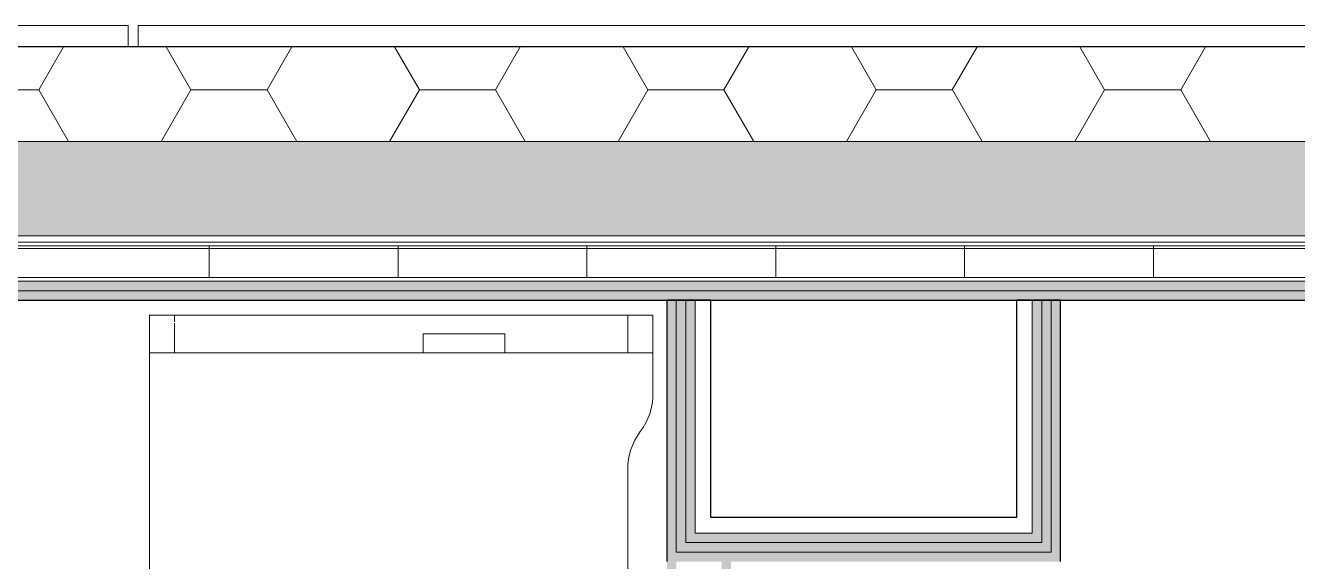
# Model space of a CAD drawing. Header units: millimetres. Extents: x 155920 to 295199, y -4084 to 97293.
# Drawn here: x 188380 to 190401, y 33830 to 34681 of the extents above; entities that cross this region are included whole.
import ezdxf

# ---------------------------------------------------------------- set-up
doc = ezdxf.new("R2010")
doc.units = ezdxf.units.MM
doc.header["$MEASUREMENT"] = 0
for name, color, linetype, lineweight in [('A-GLAZ-CURT', 7, 'CONTINUOUS', 9), ('A-WALL', 7, 'CONTINUOUS', 9), ('A-WALL-PATT', 7, 'CONTINUOUS', 25), ('I-FURN', 8, 'CONTINUOUS', 9), ('I-WALL', 7, 'CONTINUOUS', 9)]:
    doc.layers.add(name, color=color, linetype=linetype, lineweight=lineweight)

msp = doc.modelspace()

# ---------------------------------------------------------------- hatches: boundary and pattern name
at = {"layer": 'A-WALL-PATT', "lineweight": 9}
h = msp.add_hatch(color=256, dxfattribs=at)
h.paths.add_polyline_path([(230738.8, 34347.3), (230990.8, 34347.3), (230990.8, 34497.3), (229692.8, 34497.3), (229692.8, 34347.3), (230298.1, 34347.3)], flags=0)
h.paths.add_polyline_path([(220908.8, 34347.3), (220908.8, 34497.3), (202317.8, 34497.3), (202317.8, 34347.3), (220879.3, 34347.3)], flags=0)
h.paths.add_polyline_path([(199908.8, 34347.3), (199908.8, 34497.3), (197442.8, 34497.3), (197442.8, 34347.3), (199799.2, 34347.3)], flags=0)
h.paths.add_polyline_path([(194658.8, 34347.3), (194658.8, 34497.3), (192497.8, 34497.3), (192512, 34491.5), (192517.8, 34477.3), (192517.8, 34367.3), (192512, 34353.2), (192497.8, 34347.3), (194417.1, 34347.3)], flags=0)
h.paths.add_polyline_path([(192423.7, 34347.3), (192435, 34348.5), (192423.7, 34353.2), (192417.8, 34367.3), (192417.8, 34347.3)], flags=0)
h.paths.add_polyline_path([(190803, 34347.3), (190808.8, 34347.3), (190808.8, 34367.3), (190803, 34353.2), (190788.8, 34347.3), (190798.8, 34347.3)], flags=0)
h.paths.add_polyline_path([(190718.8, 34347.3), (190728.8, 34347.3), (190714.7, 34353.2), (190708.8, 34367.3), (190708.8, 34477.3), (190714.7, 34491.5), (190728.8, 34497.3), (187318, 34497.3), (187318, 34347.3), (190714.7, 34347.3)], flags=0)
h.paths.add_polyline_path([(183652.8, 34347.3), (185283.8, 34347.3), (185283.8, 34497.3), (159942.8, 34497.3), (159942.8, 34347.3), (183432.8, 34347.3)], flags=0)
h.paths.add_polyline_path([(157908.7, 34347.3), (157908.7, 34497.3), (156603.8, 34497.3), (156603.8, 34347.3), (157340, 34347.3)], flags=0)
h.paths.add_polyline_path([(192442.8, 34357.3), (192497.8, 34357.3), (192504.9, 34360.3), (192507.8, 34367.3), (192507.8, 34477.3), (192504.9, 34484.4), (192497.8, 34487.3), (192442.8, 34487.3), (192442.8, 34437.3), (192427.8, 34437.3), (192427.8, 34367.3), (192430.8, 34360.3), (192437.8, 34357.3)], flags=0)
h.paths.add_polyline_path([(190728.8, 34357.3), (190788.8, 34357.3), (190795.9, 34360.3), (190798.8, 34367.3), (190798.8, 34437.3), (190783.8, 34437.3), (190783.8, 34487.3), (190728.8, 34487.3), (190721.8, 34484.4), (190718.8, 34477.3), (190718.8, 34367.3), (190721.8, 34360.3)], flags=0)
h = msp.add_hatch(color=256, dxfattribs=at)
h.paths.add_polyline_path([(189398.8, 34245.3), (189398.8, 34260.3), (187333, 34260.3), (187333, 34296.3), (187318, 34296.3), (187318, 34245.3), (189333.9, 34245.3)], flags=0)
h.paths.add_polyline_path([(184848.8, 34245.3), (185283.8, 34245.3), (185283.8, 34296.3), (185268.8, 34296.3), (185268.8, 34260.3), (183432.8, 34260.3), (183432.8, 34245.3), (184250.8, 34245.3)], flags=0)
at = {"layer": 'A-WALL-PATT', "lineweight": 5}
h = msp.add_hatch(color=256, dxfattribs=at)
h.paths.add_polyline_path([(189398.8, 34260.3), (189398.8, 34275.3), (187348, 34275.3), (187348, 34296.3), (187333, 34296.3), (187333, 34260.3), (189333.9, 34260.3)], flags=0)
h.paths.add_polyline_path([(185268.8, 34260.3), (185268.8, 34296.3), (185253.8, 34296.3), (185253.8, 34275.3), (183432.8, 34275.3), (183432.8, 34260.3), (184848.8, 34260.3)], flags=0)
at = {"layer": 'A-WALL-PATT', "lineweight": 9}
h = msp.add_hatch(color=256, dxfattribs=at)
h.paths.add_polyline_path([(194118.1, 34245.3), (194658.8, 34245.3), (194658.8, 34296.3), (194643.8, 34296.3), (194643.8, 34260.3), (192432.8, 34260.3), (192432.8, 34296.3), (192417.8, 34296.3), (192417.8, 34245.3), (193819.1, 34245.3)], flags=0)
h.paths.add_polyline_path([(190808.8, 34245.3), (190808.8, 34296.3), (190793.8, 34296.3), (190793.8, 34260.3), (189398.8, 34260.3), (189398.8, 34245.3), (190231, 34245.3)], flags=0)
h.paths.add_polyline_path([(197480.3, 34245.3), (197480.3, 34260.3), (197457.8, 34260.3), (197457.8, 34296.3), (197442.8, 34296.3), (197442.8, 34245.3)], flags=0)
at = {"layer": 'A-WALL-PATT', "lineweight": 5}
h = msp.add_hatch(color=256, dxfattribs=at)
h.paths.add_polyline_path([(194417.1, 34260.3), (194643.8, 34260.3), (194643.8, 34296.3), (194628.8, 34296.3), (194628.8, 34275.3), (192447.8, 34275.3), (192447.8, 34296.3), (192432.8, 34296.3), (192432.8, 34260.3), (194118.1, 34260.3)], flags=0)
h.paths.add_polyline_path([(197480.3, 34260.3), (197480.3, 34275.3), (197472.8, 34275.3), (197472.8, 34296.3), (197457.8, 34296.3), (197457.8, 34260.3)], flags=0)
h.paths.add_polyline_path([(189398.8, 34260.3), (190793.8, 34260.3), (190793.8, 34296.3), (190778.8, 34296.3), (190778.8, 34275.3), (189398.8, 34275.3)], flags=0)
for points in [[(189398.8, 33845.3), (189413.8, 33845.3), (189413.8, 34245.3), (189398.8, 34245.3), (189398.8, 33886.7)], [(189413.8, 33860.3), (189428.8, 33860.3), (189428.8, 34245.3), (189413.8, 34245.3), (189413.8, 33886.7)], [(189428.8, 33875.3), (189443.8, 33875.3), (189443.8, 34245.3), (189428.8, 34245.3), (189428.8, 33886.7)], [(189994.4, 33860.3), (189994.4, 34245.3), (189979.4, 34245.3), (189979.4, 33860.3)], [(190009.4, 33845.3), (190009.4, 34245.3), (189994.4, 34245.3), (189994.4, 33845.3)], [(190024.4, 33830.3), (190024.4, 34245.3), (190009.4, 34245.3), (190009.4, 33830.3)], [(189954.4, 33860.3), (189979.4, 33860.3), (189979.4, 33875.3), (189428.8, 33875.3), (189428.8, 33860.3), (189632.9, 33860.3)], [(189413.8, 33845.3), (189994.4, 33845.3), (189994.4, 33860.3), (189413.8, 33860.3)], [(189632.9, 33830.3), (190009.4, 33830.3), (190009.4, 33845.3), (189398.8, 33845.3), (189398.8, 33830.3)]]:
    msp.add_hatch(color=256, dxfattribs=at).paths.add_polyline_path(points, flags=0)
h = msp.add_hatch(color=256, dxfattribs=at)
h.paths.add_polyline_path([(189413.8, 28508.3), (189413.8, 28794.3), (189449.8, 28794.3), (189449.8, 28809.3), (189398.8, 28809.3), (189398.8, 28508.3)], flags=0)
h.paths.add_polyline_path([(189449.8, 29819.3), (189449.8, 29834.3), (189413.8, 29834.3), (189413.8, 33830.3), (189398.8, 33830.3), (189398.8, 29819.3)], flags=0)
at = {"layer": 'A-WALL-PATT', "lineweight": 9}
h = msp.add_hatch(color=256, dxfattribs=at)
h.paths.add_polyline_path([(189485.8, 28508.3), (189500.8, 28508.3), (189500.8, 28809.3), (189449.8, 28809.3), (189449.8, 28794.3), (189485.8, 28794.3), (189485.8, 28598.8)], flags=0)
h.paths.add_polyline_path([(189449.8, 29819.3), (189500.8, 29819.3), (189500.8, 33830.3), (189485.8, 33830.3), (189485.8, 29834.3), (189449.8, 29834.3)], flags=0)

# ---------------------------------------------------------------- linework, layer by layer
at = {"layer": 'A-GLAZ-CURT', "lineweight": 20}
for p, q in [((188542.8, 34681.3), (187433.8, 34681.3)), ((188542.8, 34647.3), (188542.8, 34681.3)), ((190542.8, 34681.3), (188558.8, 34681.3)), ((188558.8, 34681.3), (188558.8, 34647.3)), ((187433.8, 34647.3), (188542.8, 34647.3)), ((188558.8, 34647.3), (190542.8, 34647.3))]:
    msp.add_line(p, q, dxfattribs=at)
at = {"layer": 'A-WALL', "lineweight": 30}
msp.add_line((190558.8, 34647.3), (187318, 34647.3), dxfattribs=at)
at = {"layer": 'A-WALL'}
for p, q in [((187318, 34497.3), (190728.8, 34497.3)), ((187318, 34347.3), (189398.8, 34347.3)), ((189398.8, 34347.3), (187318, 34347.3)), ((189398.8, 34347.3), (190728.8, 34347.3)), ((190728.8, 34347.3), (189398.8, 34347.3)), ((187318, 34337.3), (189398.8, 34337.3)), ((187318, 34331.3), (189398.8, 34331.3)), ((189398.8, 34337.3), (190808.8, 34337.3)), ((189398.8, 34331.3), (190808.8, 34331.3)), ((187348, 34281.3), (189398.8, 34281.3)), ((189398.8, 34281.3), (190778.8, 34281.3)), ((187333, 34260.3), (189398.8, 34260.3)), ((187348, 34275.3), (189398.8, 34275.3)), ((189398.8, 34275.3), (190778.8, 34275.3)), ((189398.8, 34260.3), (190793.8, 34260.3)), ((189413.8, 34245.3), (189413.8, 33900.3)), ((189428.8, 34245.3), (189428.8, 33900.3)), ((189443.8, 34245.3), (189443.8, 33900.3)), ((189979.4, 33875.3), (189979.4, 34245.3)), ((189994.4, 33860.3), (189994.4, 34245.3)), ((190009.4, 33845.3), (190009.4, 34245.3)), ((189413.8, 33860.3), (189413.8, 33900.3)), ((189428.8, 33875.3), (189428.8, 33900.3)), ((189443.8, 33875.3), (189443.8, 33900.3)), ((189428.8, 33860.3), (189428.8, 33875.3)), ((189443.8, 33875.3), (189954.4, 33875.3)), ((189979.4, 33875.3), (189954.4, 33875.3)), ((189413.8, 33845.3), (189413.8, 33860.3)), ((189428.8, 33860.3), (189954.4, 33860.3)), ((189979.4, 33860.3), (189954.4, 33860.3)), ((189994.4, 33860.3), (189979.4, 33860.3)), ((189413.8, 33845.3), (189954.4, 33845.3)), ((189994.4, 33845.3), (189954.4, 33845.3)), ((190009.4, 33845.3), (189994.4, 33845.3))]:
    msp.add_line(p, q, dxfattribs=at)
at = {"layer": 'A-WALL-PATT', "linetype": 'Continuous', "lineweight": 9}
for p, q in [((188400.7, 34579.2), (188440.1, 34647.3)), ((188642.7, 34579.2), (188603.4, 34647.3)), ((188763.6, 34579.2), (188803, 34647.3)), ((189005.6, 34579.2), (188966.3, 34647.3)), ((189126.5, 34579.2), (189165.9, 34647.3)), ((189368.5, 34579.2), (189329.2, 34647.3)), ((189489.4, 34579.2), (189528.8, 34647.3)), ((189731.4, 34579.2), (189692.1, 34647.3)), ((189852.3, 34579.2), (189891.7, 34647.3)), ((190094.3, 34579.2), (190055, 34647.3)), ((190215.2, 34579.2), (190254.6, 34647.3)), ((188279.7, 34579.3), (188400.7, 34579.3)), ((188448.1, 34497.3), (188400.8, 34579.2)), ((188595.4, 34497.3), (188642.6, 34579.2)), ((188642.6, 34579.3), (188763.6, 34579.3)), ((188642.6, 34579.2), (188642.6, 34579.2)), ((188642.6, 34579.2), (188642.6, 34579.2)), ((188811, 34497.3), (188763.7, 34579.2)), ((188958.3, 34497.3), (189005.5, 34579.2)), ((189005.5, 34579.3), (189126.5, 34579.3)), ((189005.5, 34579.2), (189005.5, 34579.2)), ((189005.5, 34579.2), (189005.5, 34579.2)), ((189173.9, 34497.3), (189126.6, 34579.2)), ((189321.2, 34497.3), (189368.4, 34579.2)), ((189368.4, 34579.3), (189489.4, 34579.3)), ((189368.4, 34579.2), (189368.4, 34579.2)), ((189368.4, 34579.2), (189368.4, 34579.2)), ((189536.8, 34497.3), (189489.5, 34579.2)), ((189684.1, 34497.3), (189731.3, 34579.2)), ((189731.3, 34579.3), (189852.3, 34579.3)), ((189731.3, 34579.2), (189731.3, 34579.2)), ((189731.3, 34579.2), (189731.3, 34579.2)), ((189899.7, 34497.3), (189852.4, 34579.2)), ((190047, 34497.3), (190094.2, 34579.2)), ((190094.2, 34579.3), (190215.2, 34579.3)), ((190094.2, 34579.2), (190094.2, 34579.2)), ((190094.2, 34579.2), (190094.2, 34579.2)), ((190262.6, 34497.3), (190215.3, 34579.2)), ((187318, 34327.3), (189398.8, 34327.3)), ((188671.8, 34281.3), (188671.8, 34331.3)), ((188971.8, 34281.3), (188971.8, 34331.3)), ((189271.8, 34281.3), (189271.8, 34331.3)), ((189398.8, 34327.3), (190808.8, 34327.3)), ((189571.8, 34281.3), (189571.8, 34331.3)), ((189871.8, 34281.3), (189871.8, 34331.3)), ((190171.8, 34281.3), (190171.8, 34331.3))]:
    msp.add_line(p, q, dxfattribs=at)
at = {"layer": 'I-FURN'}
for p, q in [((188616.6, 34221.6), (188576.6, 34221.6)), ((188576.6, 34221.6), (189376.6, 34221.6)), ((188576.6, 34161.6), (188576.6, 34221.6)), ((188576.6, 34221.6), (188576.6, 34161.6)), ((189376.6, 34221.6), (188576.6, 34221.6)), ((188576.6, 34221.6), (188576.6, 32621.6)), ((188576.6, 32621.6), (188576.6, 34221.6)), ((188576.6, 34221.6), (189376.6, 34221.6)), ((189336.6, 34221.6), (188616.6, 34221.6)), ((188616.6, 34221.6), (188616.6, 34211)), ((188616.6, 34221.6), (188616.6, 34211)), ((189376.6, 34221.6), (189336.6, 34221.6)), ((189336.6, 34221.6), (189336.6, 34161.6)), ((189336.6, 34221.6), (189336.6, 34161.6)), ((189376.6, 34221.6), (189376.6, 34161.6)), ((189376.6, 34221.6), (189376.6, 34161.6)), ((189376.6, 34096.6), (189376.6, 34221.6)), ((189376.6, 34221.6), (189376.6, 34096.6)), ((188616.6, 34208.7), (188616.6, 34161.6)), ((188616.6, 34208.7), (188616.6, 34161.6)), ((189011.6, 34161.6), (189011.6, 34191.6)), ((189011.6, 34191.6), (189141.6, 34191.6)), ((189141.6, 34191.6), (189011.6, 34191.6)), ((189011.6, 34191.6), (189011.6, 34161.6)), ((189141.6, 34191.6), (189141.6, 34161.6)), ((189141.6, 34191.6), (189141.6, 34161.6)), ((188576.6, 34161.6), (188616.6, 34161.6)), ((189011.6, 34161.6), (188576.6, 34161.6)), ((188616.6, 34161.6), (189336.6, 34161.6)), ((189141.6, 34161.6), (189011.6, 34161.6)), ((189376.6, 34161.6), (189141.6, 34161.6)), ((189336.6, 34161.6), (189376.6, 34161.6)), ((189336.6, 32866.6), (189336.6, 33976.6)), ((189336.6, 33976.6), (189336.6, 32866.6))]:
    msp.add_line(p, q, dxfattribs=at)
for centre, start, end in [((189276.6, 34096.6), 323.1301, 0), ((189276.6, 34096.6), 323.1301, 0), ((189436.6, 33976.6), 143.1301, 180), ((189436.6, 33976.6), 143.1301, 180)]:
    msp.add_arc(centre, 100, start, end, dxfattribs=at)
at = {"layer": 'I-WALL', "lineweight": 30}
for p, q in [((187318, 34245.3), (189398.8, 34245.3)), ((189398.8, 34245.3), (190808.8, 34245.3)), ((189468.8, 34245.3), (189398.8, 34245.3)), ((189398.8, 34245.3), (189398.8, 33900.3)), ((189468.8, 33900.3), (189468.8, 34245.3)), ((189954.4, 34245.3), (189954.4, 33900.3)), ((190024.4, 34245.3), (189954.4, 34245.3)), ((190024.4, 33830.3), (190024.4, 34245.3)), ((189398.8, 33900.3), (189398.8, 33845.3)), ((189954.4, 33900.3), (189468.8, 33900.3)), ((189398.8, 33845.3), (189398.8, 33830.3))]:
    msp.add_line(p, q, dxfattribs=at)

doc.saveas('drawing.dxf')
